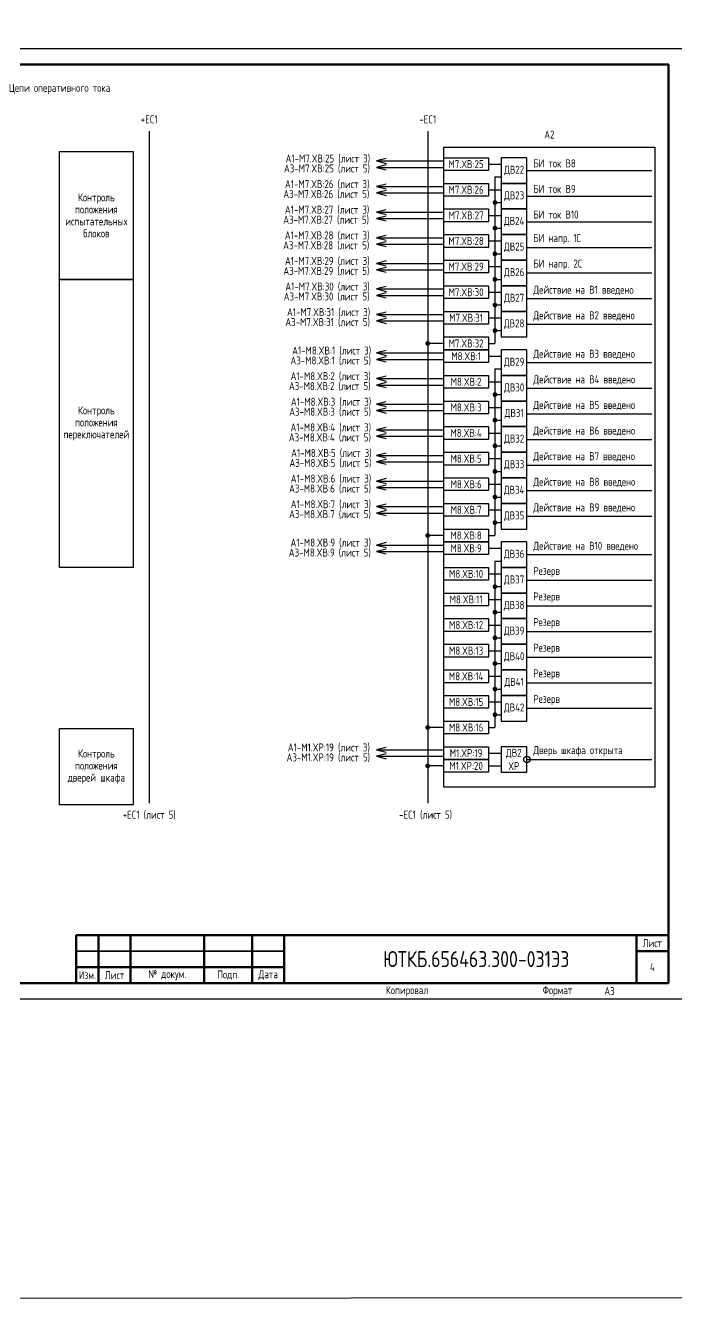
# Model space of a CAD drawing. Header units: millimetres. Extents: x -1043 to 5194, y -96 to 1568.
# Drawn here: x 1474.2 to 1677.5, y -96 to 304.1 of the extents above; entities that cross this region are included whole.
import ezdxf

# ---------------------------------------------------------------- set-up
doc = ezdxf.new("R2010")
doc.units = ezdxf.units.MM
doc.styles.add('Gost_type_A', font='GOST_A.TTF')

# ---------------------------------------------------------------- blocks, each defined once
blk = doc.blocks.new('Формат_А3')
blk.add_lwpolyline([(-420, 297), (0, 297), (0, 0), (-420, 0)], close=True)
at = {"lineweight": 50}
blk.add_lwpolyline([(-400, 292), (-5, 292), (-5, 5), (-400, 5)], close=True, dxfattribs=at)
blk = doc.blocks.new('Штамп малый нижний')
at = {"lineweight": 50}
for points in [[(-185, 15), (-178, 15), (-178, 5), (-185, 5)], [(-178, 15), (-168, 15), (-168, 5), (-178, 5)], [(-168, 15), (-145, 15), (-145, 5), (-168, 5)], [(-145, 15), (-130, 15), (-130, 5), (-145, 5)], [(-130, 15), (-120, 15), (-120, 5), (-130, 5)], [(-120, 15), (-10, 15), (-10, 0), (-120, 0)], [(-10, 15), (0, 15), (0, 10), (-10, 10)], [(-10, 10), (0, 10), (0, 0), (-10, 0)], [(-185, 5), (-178, 5), (-178, 0), (-185, 0)], [(-178, 5), (-168, 5), (-168, 0), (-178, 0)], [(-168, 5), (-145, 5), (-145, 0), (-168, 0)], [(-145, 5), (-130, 5), (-130, 0), (-145, 0)], [(-130, 5), (-120, 5), (-120, 0), (-130, 0)]]:
    blk.add_lwpolyline(points, close=True, dxfattribs=at)
for points in [[(-185, 15), (-178, 15), (-178, 10), (-185, 10)], [(-178, 15), (-168, 15), (-168, 10), (-178, 10)], [(-168, 15), (-145, 15), (-145, 10), (-168, 10)], [(-145, 15), (-130, 15), (-130, 10), (-145, 10)], [(-130, 15), (-120, 15), (-120, 10), (-130, 10)], [(-185, 10), (-178, 10), (-178, 5), (-185, 5)], [(-178, 10), (-168, 10), (-168, 5), (-178, 5)], [(-168, 10), (-145, 10), (-145, 5), (-168, 5)], [(-145, 10), (-130, 10), (-130, 5), (-145, 5)], [(-130, 10), (-120, 10), (-120, 5), (-130, 5)]]:
    blk.add_lwpolyline(points, close=True)
at = {"char_height": 2.5, "style": 'Gost_type_A'}
for s, insert, width, attachment_point in [('Лист', (-5, 12.5), 10, 5), ('№ докум.', (-156.5, 2.5), 23, 5), ('Дата', (-125, 2.5), 10, 5), ('Изм.', (-181.5, 2.5), 7, 5), ('Лист', (-173, 2.5), 10, 5), ('Подп.', (-137.5, 2.5), 15, 5), ('Копировал', (-75, -2.53), 13.1202, 6), ('Формат', (-30, -2.53), 13.1202, 6)]:
    blk.add_mtext(s, dxfattribs=dict(at, insert=insert, width=width, attachment_point=attachment_point))
blk = doc.blocks.new('POINT')
at = {"const_width": 0.75}
blk.add_lwpolyline([(-0.375, 0, 1), (0.375, 0, 1)], format="xyb", close=True, dxfattribs=at)

msp = doc.modelspace()

# ---------------------------------------------------------------- linework, layer by layer
for p, q in [((1512.83, 271.19), (1512.83, 61.19)), ((1599.82, 271.19), (1599.82, 61.19)), ((1583.82, 261.86), (1604.82, 261.86)), ((1618.82, 260.86), (1622.82, 260.86)), ((1583.82, 259.86), (1604.82, 259.86)), ((1620.82, 256.86), (1622.82, 256.86)), ((1620.82, 256.86), (1620.82, 204.86)), ((1630.82, 258.86), (1669.82, 258.86)), ((1583.82, 253.86), (1604.82, 253.86)), ((1618.82, 252.86), (1622.82, 252.86)), ((1583.82, 251.86), (1604.82, 251.86)), ((1620.82, 248.86), (1622.82, 248.86)), ((1630.82, 250.86), (1669.82, 250.86)), ((1583.82, 245.86), (1604.82, 245.86)), ((1618.82, 244.86), (1622.82, 244.86)), ((1583.82, 243.86), (1604.82, 243.86)), ((1620.82, 240.86), (1622.82, 240.86)), ((1630.82, 242.86), (1669.82, 242.86)), ((1583.82, 237.86), (1604.82, 237.86)), ((1618.82, 236.86), (1622.82, 236.86)), ((1583.82, 235.86), (1604.82, 235.86)), ((1620.82, 232.86), (1622.82, 232.86)), ((1630.82, 234.86), (1669.82, 234.86)), ((1583.82, 229.86), (1604.82, 229.86)), ((1618.82, 228.86), (1622.82, 228.86)), ((1583.82, 227.86), (1604.82, 227.86)), ((1620.82, 224.86), (1622.82, 224.86)), ((1630.82, 226.86), (1669.82, 226.86)), ((1583.82, 221.86), (1604.82, 221.86)), ((1618.82, 220.86), (1622.82, 220.86)), ((1583.82, 219.86), (1604.82, 219.86)), ((1620.82, 216.86), (1622.82, 216.86)), ((1630.82, 218.86), (1669.82, 218.86)), ((1583.82, 213.86), (1604.82, 213.86)), ((1618.82, 212.86), (1622.82, 212.86)), ((1583.82, 211.86), (1604.82, 211.86)), ((1620.82, 208.86), (1622.82, 208.86)), ((1630.82, 210.86), (1669.82, 210.86)), ((1604.82, 204.86), (1599.82, 204.86)), ((1618.82, 204.86), (1620.82, 204.86)), ((1583.82, 201.86), (1604.82, 201.86)), ((1618.82, 200.86), (1622.82, 200.86)), ((1583.82, 199.86), (1604.82, 199.86)), ((1620.82, 196.86), (1622.82, 196.86)), ((1620.82, 196.86), (1620.82, 144.86)), ((1630.82, 198.86), (1669.82, 198.86)), ((1583.82, 193.86), (1604.82, 193.86)), ((1618.82, 192.86), (1622.82, 192.86)), ((1583.82, 191.86), (1604.82, 191.86)), ((1620.82, 188.86), (1622.82, 188.86)), ((1630.82, 190.86), (1669.82, 190.86)), ((1583.82, 185.86), (1604.82, 185.86)), ((1618.82, 184.86), (1622.82, 184.86)), ((1583.82, 183.86), (1604.82, 183.86)), ((1620.82, 180.86), (1622.82, 180.86)), ((1630.82, 182.86), (1669.82, 182.86)), ((1583.82, 177.86), (1604.82, 177.86)), ((1618.82, 176.86), (1622.82, 176.86)), ((1583.82, 175.86), (1604.82, 175.86)), ((1620.82, 172.86), (1622.82, 172.86)), ((1630.82, 174.86), (1669.82, 174.86)), ((1583.82, 169.86), (1604.82, 169.86)), ((1618.82, 168.86), (1622.82, 168.86)), ((1583.82, 167.86), (1604.82, 167.86)), ((1620.82, 164.86), (1622.82, 164.86)), ((1630.82, 166.86), (1669.82, 166.86)), ((1583.82, 161.86), (1604.82, 161.86)), ((1618.82, 160.86), (1622.82, 160.86)), ((1583.82, 159.86), (1604.82, 159.86)), ((1620.82, 156.86), (1622.82, 156.86)), ((1630.82, 158.86), (1669.82, 158.86)), ((1583.82, 153.86), (1604.82, 153.86)), ((1618.82, 152.86), (1622.82, 152.86)), ((1583.82, 151.86), (1604.82, 151.86)), ((1620.82, 148.86), (1622.82, 148.86)), ((1630.82, 150.86), (1669.82, 150.86)), ((1604.82, 144.86), (1599.82, 144.86)), ((1618.82, 144.86), (1620.82, 144.86)), ((1583.82, 141.86), (1604.82, 141.86)), ((1618.82, 140.86), (1622.82, 140.86)), ((1583.82, 139.86), (1604.82, 139.86)), ((1620.82, 136.86), (1622.82, 136.86)), ((1620.82, 136.86), (1620.82, 84.86)), ((1630.82, 138.86), (1669.82, 138.86)), ((1618.82, 132.86), (1622.82, 132.86)), ((1620.82, 128.86), (1622.82, 128.86)), ((1630.82, 130.86), (1669.82, 130.86)), ((1618.82, 124.86), (1622.82, 124.86)), ((1620.82, 120.86), (1622.82, 120.86)), ((1630.82, 122.86), (1669.82, 122.86)), ((1618.82, 116.86), (1622.82, 116.86)), ((1620.82, 112.86), (1622.82, 112.86)), ((1630.82, 114.86), (1669.82, 114.86)), ((1618.82, 108.86), (1622.82, 108.86)), ((1620.82, 104.86), (1622.82, 104.86)), ((1630.82, 106.86), (1669.82, 106.86)), ((1618.82, 100.86), (1622.82, 100.86)), ((1620.82, 96.86), (1622.82, 96.86)), ((1630.82, 98.86), (1669.82, 98.86)), ((1618.82, 92.86), (1622.82, 92.86)), ((1620.82, 88.86), (1622.82, 88.86)), ((1630.82, 90.86), (1669.82, 90.86)), ((1604.82, 84.86), (1599.82, 84.86)), ((1618.82, 84.86), (1620.82, 84.86)), ((1583.82, 77.86), (1604.82, 77.86)), ((1618.82, 76.86), (1622.82, 76.86)), ((1583.82, 75.86), (1604.82, 75.86)), ((1604.82, 72.86), (1599.82, 72.86)), ((1618.82, 72.86), (1622.82, 72.86)), ((1630.82, 74.86), (1669.82, 74.86))]:
    msp.add_line(p, q)
for points in [[(-1042.57, 612), (5193.89, 618), (5193.89, -90), (-1042.57, -96)], [(1507.82, 224.86), (1484.82, 224.86), (1484.82, 264.86), (1507.82, 264.86)], [(1604.82, 266.19), (1670.82, 266.19), (1670.82, 66.19), (1604.82, 66.19)], [(1604.82, 262.86), (1618.82, 262.86), (1618.82, 258.86), (1604.82, 258.86)], [(1604.82, 254.86), (1618.82, 254.86), (1618.82, 250.86), (1604.82, 250.86)], [(1604.82, 246.86), (1618.82, 246.86), (1618.82, 242.86), (1604.82, 242.86)], [(1604.82, 238.86), (1618.82, 238.86), (1618.82, 234.86), (1604.82, 234.86)], [(1604.82, 230.86), (1618.82, 230.86), (1618.82, 226.86), (1604.82, 226.86)], [(1507.82, 134.86), (1484.82, 134.86), (1484.82, 224.86), (1507.82, 224.86)], [(1604.82, 222.86), (1618.82, 222.86), (1618.82, 218.86), (1604.82, 218.86)], [(1604.82, 214.86), (1618.82, 214.86), (1618.82, 210.86), (1604.82, 210.86)], [(1604.82, 206.86), (1618.82, 206.86), (1618.82, 202.86), (1604.82, 202.86)], [(1604.82, 202.86), (1618.82, 202.86), (1618.82, 198.86), (1604.82, 198.86)], [(1604.82, 194.86), (1618.82, 194.86), (1618.82, 190.86), (1604.82, 190.86)], [(1604.82, 186.86), (1618.82, 186.86), (1618.82, 182.86), (1604.82, 182.86)], [(1604.82, 178.86), (1618.82, 178.86), (1618.82, 174.86), (1604.82, 174.86)], [(1604.82, 170.86), (1618.82, 170.86), (1618.82, 166.86), (1604.82, 166.86)], [(1604.82, 162.86), (1618.82, 162.86), (1618.82, 158.86), (1604.82, 158.86)], [(1604.82, 154.86), (1618.82, 154.86), (1618.82, 150.86), (1604.82, 150.86)], [(1604.82, 146.86), (1618.82, 146.86), (1618.82, 142.86), (1604.82, 142.86)], [(1604.82, 142.86), (1618.82, 142.86), (1618.82, 138.86), (1604.82, 138.86)], [(1604.82, 134.86), (1618.82, 134.86), (1618.82, 130.86), (1604.82, 130.86)], [(1604.82, 126.86), (1618.82, 126.86), (1618.82, 122.86), (1604.82, 122.86)], [(1604.82, 118.86), (1618.82, 118.86), (1618.82, 114.86), (1604.82, 114.86)], [(1604.82, 110.86), (1618.82, 110.86), (1618.82, 106.86), (1604.82, 106.86)], [(1604.82, 102.86), (1618.82, 102.86), (1618.82, 98.86), (1604.82, 98.86)], [(1604.82, 94.86), (1618.82, 94.86), (1618.82, 90.86), (1604.82, 90.86)], [(1507.82, 60.71), (1484.82, 60.71), (1484.82, 84.55), (1507.82, 84.55)], [(1604.82, 86.86), (1618.82, 86.86), (1618.82, 82.86), (1604.82, 82.86)], [(1604.82, 78.86), (1618.82, 78.86), (1618.82, 74.86), (1604.82, 74.86)], [(1604.82, 74.86), (1618.82, 74.86), (1618.82, 70.86), (1604.82, 70.86)]]:
    msp.add_lwpolyline(points, close=True)
for points in [[(1586.82, 262.61), (1583.82, 261.86), (1586.82, 261.11)], [(1586.82, 260.61), (1583.82, 259.86), (1586.82, 259.11)], [(1586.82, 254.61), (1583.82, 253.86), (1586.82, 253.11)], [(1586.82, 252.61), (1583.82, 251.86), (1586.82, 251.11)], [(1586.82, 246.61), (1583.82, 245.86), (1586.82, 245.11)], [(1586.82, 244.61), (1583.82, 243.86), (1586.82, 243.11)], [(1586.82, 238.61), (1583.82, 237.86), (1586.82, 237.11)], [(1586.82, 236.61), (1583.82, 235.86), (1586.82, 235.11)], [(1586.82, 230.61), (1583.82, 229.86), (1586.82, 229.11)], [(1586.82, 228.61), (1583.82, 227.86), (1586.82, 227.11)], [(1586.82, 222.61), (1583.82, 221.86), (1586.82, 221.11)], [(1586.82, 220.61), (1583.82, 219.86), (1586.82, 219.11)], [(1586.82, 214.61), (1583.82, 213.86), (1586.82, 213.11)], [(1586.82, 212.61), (1583.82, 211.86), (1586.82, 211.11)], [(1586.82, 202.61), (1583.82, 201.86), (1586.82, 201.11)], [(1586.82, 200.61), (1583.82, 199.86), (1586.82, 199.11)], [(1586.82, 194.61), (1583.82, 193.86), (1586.82, 193.11)], [(1586.82, 192.61), (1583.82, 191.86), (1586.82, 191.11)], [(1586.82, 186.61), (1583.82, 185.86), (1586.82, 185.11)], [(1586.82, 184.61), (1583.82, 183.86), (1586.82, 183.11)], [(1586.82, 178.61), (1583.82, 177.86), (1586.82, 177.11)], [(1586.82, 176.61), (1583.82, 175.86), (1586.82, 175.11)], [(1586.82, 170.61), (1583.82, 169.86), (1586.82, 169.11)], [(1586.82, 168.61), (1583.82, 167.86), (1586.82, 167.11)], [(1586.82, 162.61), (1583.82, 161.86), (1586.82, 161.11)], [(1586.82, 160.61), (1583.82, 159.86), (1586.82, 159.11)], [(1586.82, 154.61), (1583.82, 153.86), (1586.82, 153.11)], [(1586.82, 152.61), (1583.82, 151.86), (1586.82, 151.11)], [(1586.82, 142.61), (1583.82, 141.86), (1586.82, 141.11)], [(1586.82, 140.61), (1583.82, 139.86), (1586.82, 139.11)], [(1586.82, 78.61), (1583.82, 77.86), (1586.82, 77.11)], [(1586.82, 76.61), (1583.82, 75.86), (1586.82, 75.11)]]:
    msp.add_lwpolyline(points)
at = {"ltscale": 4}
for points in [[(1622.82, 254.86), (1630.82, 254.86), (1630.82, 262.86), (1622.82, 262.86)], [(1622.82, 246.86), (1630.82, 246.86), (1630.82, 254.86), (1622.82, 254.86)], [(1622.82, 238.86), (1630.82, 238.86), (1630.82, 246.86), (1622.82, 246.86)], [(1622.82, 230.86), (1630.82, 230.86), (1630.82, 238.86), (1622.82, 238.86)], [(1622.82, 222.86), (1630.82, 222.86), (1630.82, 230.86), (1622.82, 230.86)], [(1622.82, 214.86), (1630.82, 214.86), (1630.82, 222.86), (1622.82, 222.86)], [(1622.82, 206.86), (1630.82, 206.86), (1630.82, 214.86), (1622.82, 214.86)], [(1622.82, 194.86), (1630.82, 194.86), (1630.82, 202.86), (1622.82, 202.86)], [(1622.82, 186.86), (1630.82, 186.86), (1630.82, 194.86), (1622.82, 194.86)], [(1622.82, 178.86), (1630.82, 178.86), (1630.82, 186.86), (1622.82, 186.86)], [(1622.82, 170.86), (1630.82, 170.86), (1630.82, 178.86), (1622.82, 178.86)], [(1622.82, 162.86), (1630.82, 162.86), (1630.82, 170.86), (1622.82, 170.86)], [(1622.82, 154.86), (1630.82, 154.86), (1630.82, 162.86), (1622.82, 162.86)], [(1622.82, 146.86), (1630.82, 146.86), (1630.82, 154.86), (1622.82, 154.86)], [(1622.82, 134.86), (1630.82, 134.86), (1630.82, 142.86), (1622.82, 142.86)], [(1622.82, 126.86), (1630.82, 126.86), (1630.82, 134.86), (1622.82, 134.86)], [(1622.82, 118.86), (1630.82, 118.86), (1630.82, 126.86), (1622.82, 126.86)], [(1622.82, 110.86), (1630.82, 110.86), (1630.82, 118.86), (1622.82, 118.86)], [(1622.82, 102.86), (1630.82, 102.86), (1630.82, 110.86), (1622.82, 110.86)], [(1622.82, 94.86), (1630.82, 94.86), (1630.82, 102.86), (1622.82, 102.86)], [(1622.82, 86.86), (1630.82, 86.86), (1630.82, 94.86), (1622.82, 94.86)], [(1622.82, 70.86), (1630.82, 70.86), (1630.82, 78.86), (1622.82, 78.86)]]:
    msp.add_lwpolyline(points, close=True, dxfattribs=at)
msp.add_circle((1630.82, 74.86), 1)

# ---------------------------------------------------------------- block references
for name, p in [('Формат_А3', (1680, 0)), ('POINT', (1620.82, 248.86)), ('POINT', (1620.82, 240.86)), ('POINT', (1620.82, 232.86)), ('POINT', (1620.82, 224.86)), ('POINT', (1620.82, 216.86)), ('POINT', (1620.82, 208.86)), ('POINT', (1599.82, 204.86)), ('POINT', (1620.82, 188.86)), ('POINT', (1620.82, 180.86)), ('POINT', (1620.82, 172.86)), ('POINT', (1620.82, 164.86)), ('POINT', (1620.82, 156.86)), ('POINT', (1620.82, 148.86)), ('POINT', (1599.82, 144.86)), ('POINT', (1620.82, 128.86)), ('POINT', (1620.82, 120.86)), ('POINT', (1620.82, 112.86)), ('POINT', (1620.82, 104.86)), ('POINT', (1620.82, 96.86)), ('POINT', (1620.82, 88.86)), ('POINT', (1599.82, 84.86)), ('POINT', (1599.82, 72.86)), ('Штамп малый нижний', (1675, 5))]:
    msp.add_blockref(name, p)

# ---------------------------------------------------------------- texts
at = {"char_height": 2.5, "style": 'Gost_type_A'}
for s, insert, width, attachment_point, line_spacing_factor in [('Цепи оперативного тока', (1484.82, 284.36), 395, 5, 0.9), ('A2', (1637.82, 268.86), 66, 8, 0.9), ('A1-M7.XВ:25 (лист 3)', (1555.44, 262.5), 31, 4, 0.8), ('A3-M7.XВ:25 (лист 5)', (1554.92, 259.39), 31, 4, 0.8), ('A1-M7.XВ:26 (лист 3)', (1555.25, 254.5), 31, 4, 0.8), ('A3-M7.XВ:26 (лист 5)', (1554.73, 251.39), 31, 4, 0.8), ('Контроль положения\\Pиспытательных блоков', (1496.32, 244.86), 23, 5, 0.9), ('A1-M7.XВ:27 (лист 3)', (1555.22, 246.5), 31, 4, 0.8), ('A3-M7.XВ:27 (лист 5)', (1554.7, 243.39), 31, 4, 0.8), ('A1-M7.XВ:28 (лист 3)', (1555.18, 238.5), 31, 4, 0.8), ('A3-M7.XВ:28 (лист 5)', (1554.66, 235.39), 31, 4, 0.8), ('A1-M7.XВ:29 (лист 3)', (1555.25, 230.5), 31, 4, 0.8), ('A3-M7.XВ:29 (лист 5)', (1554.73, 227.39), 31, 4, 0.8), ('A1-M7.XВ:30 (лист 3)', (1555.35, 222.5), 31, 4, 0.8), ('A3-M7.XВ:30 (лист 5)', (1554.84, 219.39), 31, 4, 0.8), ('A1-M7.XВ:31 (лист 3)', (1555.87, 214.5), 31, 4, 0.8), ('A3-M7.XВ:31 (лист 5)', (1555.35, 211.39), 31, 4, 0.8), ('A1-M8.XВ:1 (лист 3)', (1557.48, 202.5), 31, 4, 0.8), ('A3-M8.XВ:1 (лист 5)', (1556.96, 199.39), 31, 4, 0.8), ('A1-M8.XВ:2 (лист 3)', (1556.99, 194.5), 31, 4, 0.8), ('A3-M8.XВ:2 (лист 5)', (1556.47, 191.39), 31, 4, 0.8), ('A1-M8.XВ:3 (лист 3)', (1557.09, 186.5), 31, 4, 0.8), ('Контроль положения\\Pпереключателей', (1496.32, 179.86), 23, 5, 0.9), ('A3-M8.XВ:3 (лист 5)', (1556.57, 183.39), 31, 4, 0.8), ('A1-M8.XВ:4 (лист 3)', (1556.96, 178.5), 31, 4, 0.8), ('A3-M8.XВ:4 (лист 5)', (1556.44, 175.39), 31, 4, 0.8), ('A1-M8.XВ:5 (лист 3)', (1557.17, 170.5), 31, 4, 0.8), ('A3-M8.XВ:5 (лист 5)', (1556.65, 167.39), 31, 4, 0.8), ('A1-M8.XВ:6 (лист 3)', (1557.05, 162.5), 31, 4, 0.8), ('A3-M8.XВ:6 (лист 5)', (1556.53, 159.39), 31, 4, 0.8), ('A1-M8.XВ:7 (лист 3)', (1557.05, 154.5), 31, 4, 0.8), ('A3-M8.XВ:7 (лист 5)', (1556.53, 151.39), 31, 4, 0.8), ('A1-M8.XВ:9 (лист 3)', (1556.96, 142.5), 31, 4, 0.8), ('A3-M8.XВ:9 (лист 5)', (1556.44, 139.39), 31, 4, 0.8), ('A1-M1.XP:19 (лист 3)', (1556.13, 78.5), 31, 4, 0.8), ('Контроль положения\\Pдверей шкафа', (1496.32, 72.63), 23, 5, 0.9), ('A3-M1.XP:19 (лист 5)', (1555.73, 75.39), 31, 4, 0.8)]:
    msp.add_mtext(s, dxfattribs=dict(at, insert=insert, width=width, attachment_point=attachment_point, line_spacing_factor=line_spacing_factor))
at = {"style": 'Gost_type_A'}
for s, insert, char_height, width, attachment_point in [('+EC1', (1512.83, 273.61), 2.5, 20, 8), ('-EC1', (1599.82, 273.61), 2.5, 20, 8), ('M7.XВ:25', (1611.82, 260.86), 2.5, 14, 5), ('ДВ22', (1626.82, 258.86), 2.5, 7.9998, 5), ('БИ ток В8', (1632.82, 259.86), 2.5, 30.6324, 7), ('M7.XВ:26', (1611.82, 252.86), 2.5, 14, 5), ('ДВ23', (1626.82, 250.86), 2.5, 7.9998, 5), ('БИ ток В9', (1632.82, 251.86), 2.5, 30.6324, 7), ('M7.XВ:27', (1611.82, 244.86), 2.5, 14, 5), ('ДВ24', (1626.82, 242.86), 2.5, 7.9998, 5), ('БИ ток В10', (1632.82, 243.86), 2.5, 27.8465, 7), ('M7.XВ:28', (1611.82, 236.86), 2.5, 14, 5), ('ДВ25', (1626.82, 234.86), 2.5, 7.9998, 5), ('БИ напр. 1С', (1632.82, 235.86), 2.5, 27.8465, 7), ('M7.XВ:29', (1611.82, 228.86), 2.5, 14, 5), ('ДВ26', (1626.82, 226.86), 2.5, 7.9998, 5), ('БИ напр. 2С', (1632.82, 227.86), 2.5, 35.7119, 7), ('M7.XВ:30', (1611.82, 220.86), 2.5, 14, 5), ('ДВ27', (1626.82, 218.86), 2.5, 7.9998, 5), ('Действие на В1 введено', (1632.82, 219.86), 2.5, 41.1416, 7), ('M7.XВ:31', (1611.82, 212.86), 2.5, 14, 5), ('ДВ28', (1626.82, 210.86), 2.5, 7.9998, 5), ('Действие на В2 введено', (1632.82, 211.86), 2.5, 36.2619, 7), ('M7.XВ:32', (1611.82, 204.86), 2.5, 14, 5), ('M8.XВ:1', (1611.82, 200.86), 2.5, 14, 5), ('ДВ29', (1626.82, 198.86), 2.5, 7.9998, 5), ('Действие на В3 введено', (1632.82, 199.86), 2.5, 34.3795, 7), ('M8.XВ:2', (1611.82, 192.86), 2.5, 14, 5), ('ДВ30', (1626.82, 190.86), 2.5, 7.9998, 5), ('Действие на В4 введено', (1632.82, 191.86), 2.5, 33.4848, 7), ('M8.XВ:3', (1611.82, 184.86), 2.5, 14, 5), ('ДВ31', (1626.82, 182.86), 2.5, 7.9998, 5), ('Действие на В5 введено', (1632.82, 183.86), 2.5, 35.3544, 7), ('M8.XВ:4', (1611.82, 176.86), 2.5, 14, 5), ('ДВ32', (1626.82, 174.86), 2.5, 7.9998, 5), ('Действие на В6 введено', (1632.82, 175.86), 2.5, 38.1443, 7), ('M8.XВ:5', (1611.82, 168.86), 2.5, 14, 5), ('ДВ33', (1626.82, 166.86), 2.5, 7.9998, 5), ('Действие на В7 введено', (1632.82, 167.86), 2.5, 31.2976, 7), ('M8.XВ:6', (1611.82, 160.86), 2.5, 14, 5), ('ДВ34', (1626.82, 158.86), 2.5, 7.9998, 5), ('Действие на В8 введено', (1632.82, 159.86), 2.5, 32.6336, 7), ('M8.XВ:7', (1611.82, 152.86), 2.5, 14, 5), ('ДВ35', (1626.82, 150.86), 2.5, 7.9998, 5), ('Действие на В9 введено', (1632.82, 151.86), 2.5, 35.933, 7), ('M8.XВ:8', (1611.82, 144.86), 2.5, 14, 5), ('M8.XВ:9', (1611.82, 140.86), 2.5, 14, 5), ('ДВ36', (1626.82, 138.86), 2.5, 7.9998, 5), ('Действие на В10 введено', (1632.82, 139.86), 2.5, 41.868, 7), ('M8.XВ:10', (1611.82, 132.86), 2.5, 14, 5), ('ДВ37', (1626.82, 130.86), 2.5, 7.9998, 5), ('Резерв', (1632.82, 131.86), 2.5, 27.8465, 7), ('M8.XВ:11', (1611.82, 124.86), 2.5, 14, 5), ('ДВ38', (1626.82, 122.86), 2.5, 7.9998, 5), ('Резерв', (1632.82, 123.86), 2.5, 27.8465, 7), ('M8.XВ:12', (1611.82, 116.86), 2.5, 14, 5), ('ДВ39', (1626.82, 114.86), 2.5, 7.9998, 5), ('Резерв', (1632.82, 115.86), 2.5, 27.8465, 7), ('M8.XВ:13', (1611.82, 108.86), 2.5, 14, 5), ('ДВ40', (1626.82, 106.86), 2.5, 7.9998, 5), ('Резерв', (1632.82, 107.86), 2.5, 27.8465, 7), ('M8.XВ:14', (1611.82, 100.86), 2.5, 14, 5), ('ДВ41', (1626.82, 98.86), 2.5, 7.9998, 5), ('Резерв', (1632.82, 99.86), 2.5, 27.8465, 7), ('M8.XВ:15', (1611.82, 92.86), 2.5, 14, 5), ('ДВ42', (1626.82, 90.86), 2.5, 7.9998, 5), ('Резерв', (1632.82, 91.86), 2.5, 27.8465, 7), ('M8.XВ:16', (1611.82, 84.86), 2.5, 14, 5), ('M1.XP:19', (1611.82, 76.86), 2.5, 14, 5), ('ДВ2 XP', (1626.7, 74.86), 2.5, 7.7588, 5), ('Дверь шкафа открыта', (1632.82, 75.86), 2.5, 37, 7), ('M1.XP:20', (1611.82, 72.86), 2.5, 14, 5), ('+EC1 (лист 5)', (1512.83, 58.86), 2.5, 20, 2), ('-EC1 (лист 5)', (1599.15, 58.86), 2.5, 20, 2), ('ЮТКБ.656463.300-031Э3', (1615, 12.5), 5, 120, 5), ('4', (1670, 10), 2.5, 10, 5), ('A3', (1655, 2.5), 2.5, 20, 4)]:
    msp.add_mtext(s, dxfattribs=dict(at, insert=insert, char_height=char_height, width=width, attachment_point=attachment_point))

doc.saveas('drawing.dxf')
